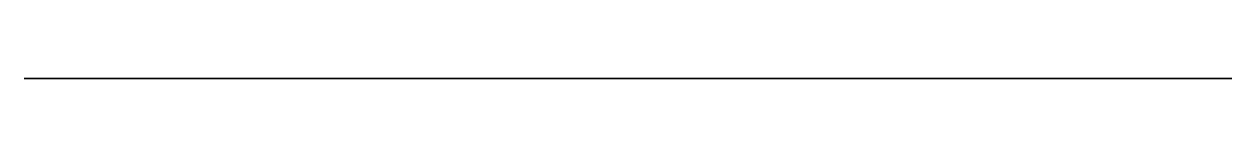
# Model space of a CAD drawing. Header units: millimetres. Extents: x 82.9 to 97.1, y 0 to 0.
import ezdxf

# ---------------------------------------------------------------- set-up
doc = ezdxf.new("R2010")
doc.units = ezdxf.units.MM
doc.layers.get('0').update_dxf_attribs({"color": 194, "true_color": 0x551cb1})

msp = doc.modelspace()

# ---------------------------------------------------------------- linework, layer by layer
at = {"color": 251, "true_color": 0x565656}
msp.add_polyline3d([(93.093, 0, 114.02), (93.093, 0, 112.056), (96.956, 0, 112.056), (96.956, 0, 19.256), (82.943, 0, 19.256), (82.943, 0, 124.782), (88.497, 0, 124.782), (91.008, 0, 124.736), (91.62, 0, 124.689), (92.217, 0, 124.617), (92.796, 0, 124.517), (93.078, 0, 124.454), (93.353, 0, 124.382), (93.661, 0, 124.284), (93.961, 0, 124.167), (94.251, 0, 124.031), (94.531, 0, 123.879), (94.8, 0, 123.709), (95.057, 0, 123.523), (95.302, 0, 123.322), (95.534, 0, 123.106), (95.753, 0, 122.876), (95.957, 0, 122.633), (96.147, 0, 122.378), (96.322, 0, 122.111), (96.48, 0, 121.832), (96.622, 0, 121.543), (96.746, 0, 121.245), (96.852, 0, 120.937), (96.916, 0, 120.715), (96.971, 0, 120.49), (97.015, 0, 120.263), (97.05, 0, 120.034), (97.076, 0, 119.805), (97.091, 0, 119.574), (97.097, 0, 119.342), (97.093, 0, 119.11), (97.08, 0, 118.879), (97.056, 0, 118.647), (97.023, 0, 118.417), (96.98, 0, 118.187), (96.928, 0, 117.96), (96.865, 0, 117.733), (96.793, 0, 117.51), (96.711, 0, 117.288), (96.584, 0, 116.994), (96.442, 0, 116.71), (96.284, 0, 116.435), (96.111, 0, 116.171), (95.924, 0, 115.918), (95.723, 0, 115.677), (95.51, 0, 115.448), (95.284, 0, 115.232), (95.045, 0, 115.028), (94.796, 0, 114.839), (94.535, 0, 114.664), (94.265, 0, 114.503), (93.985, 0, 114.358), (93.696, 0, 114.229), (93.398, 0, 114.116)], close=True, dxfattribs=at)

doc.saveas('drawing.dxf')
